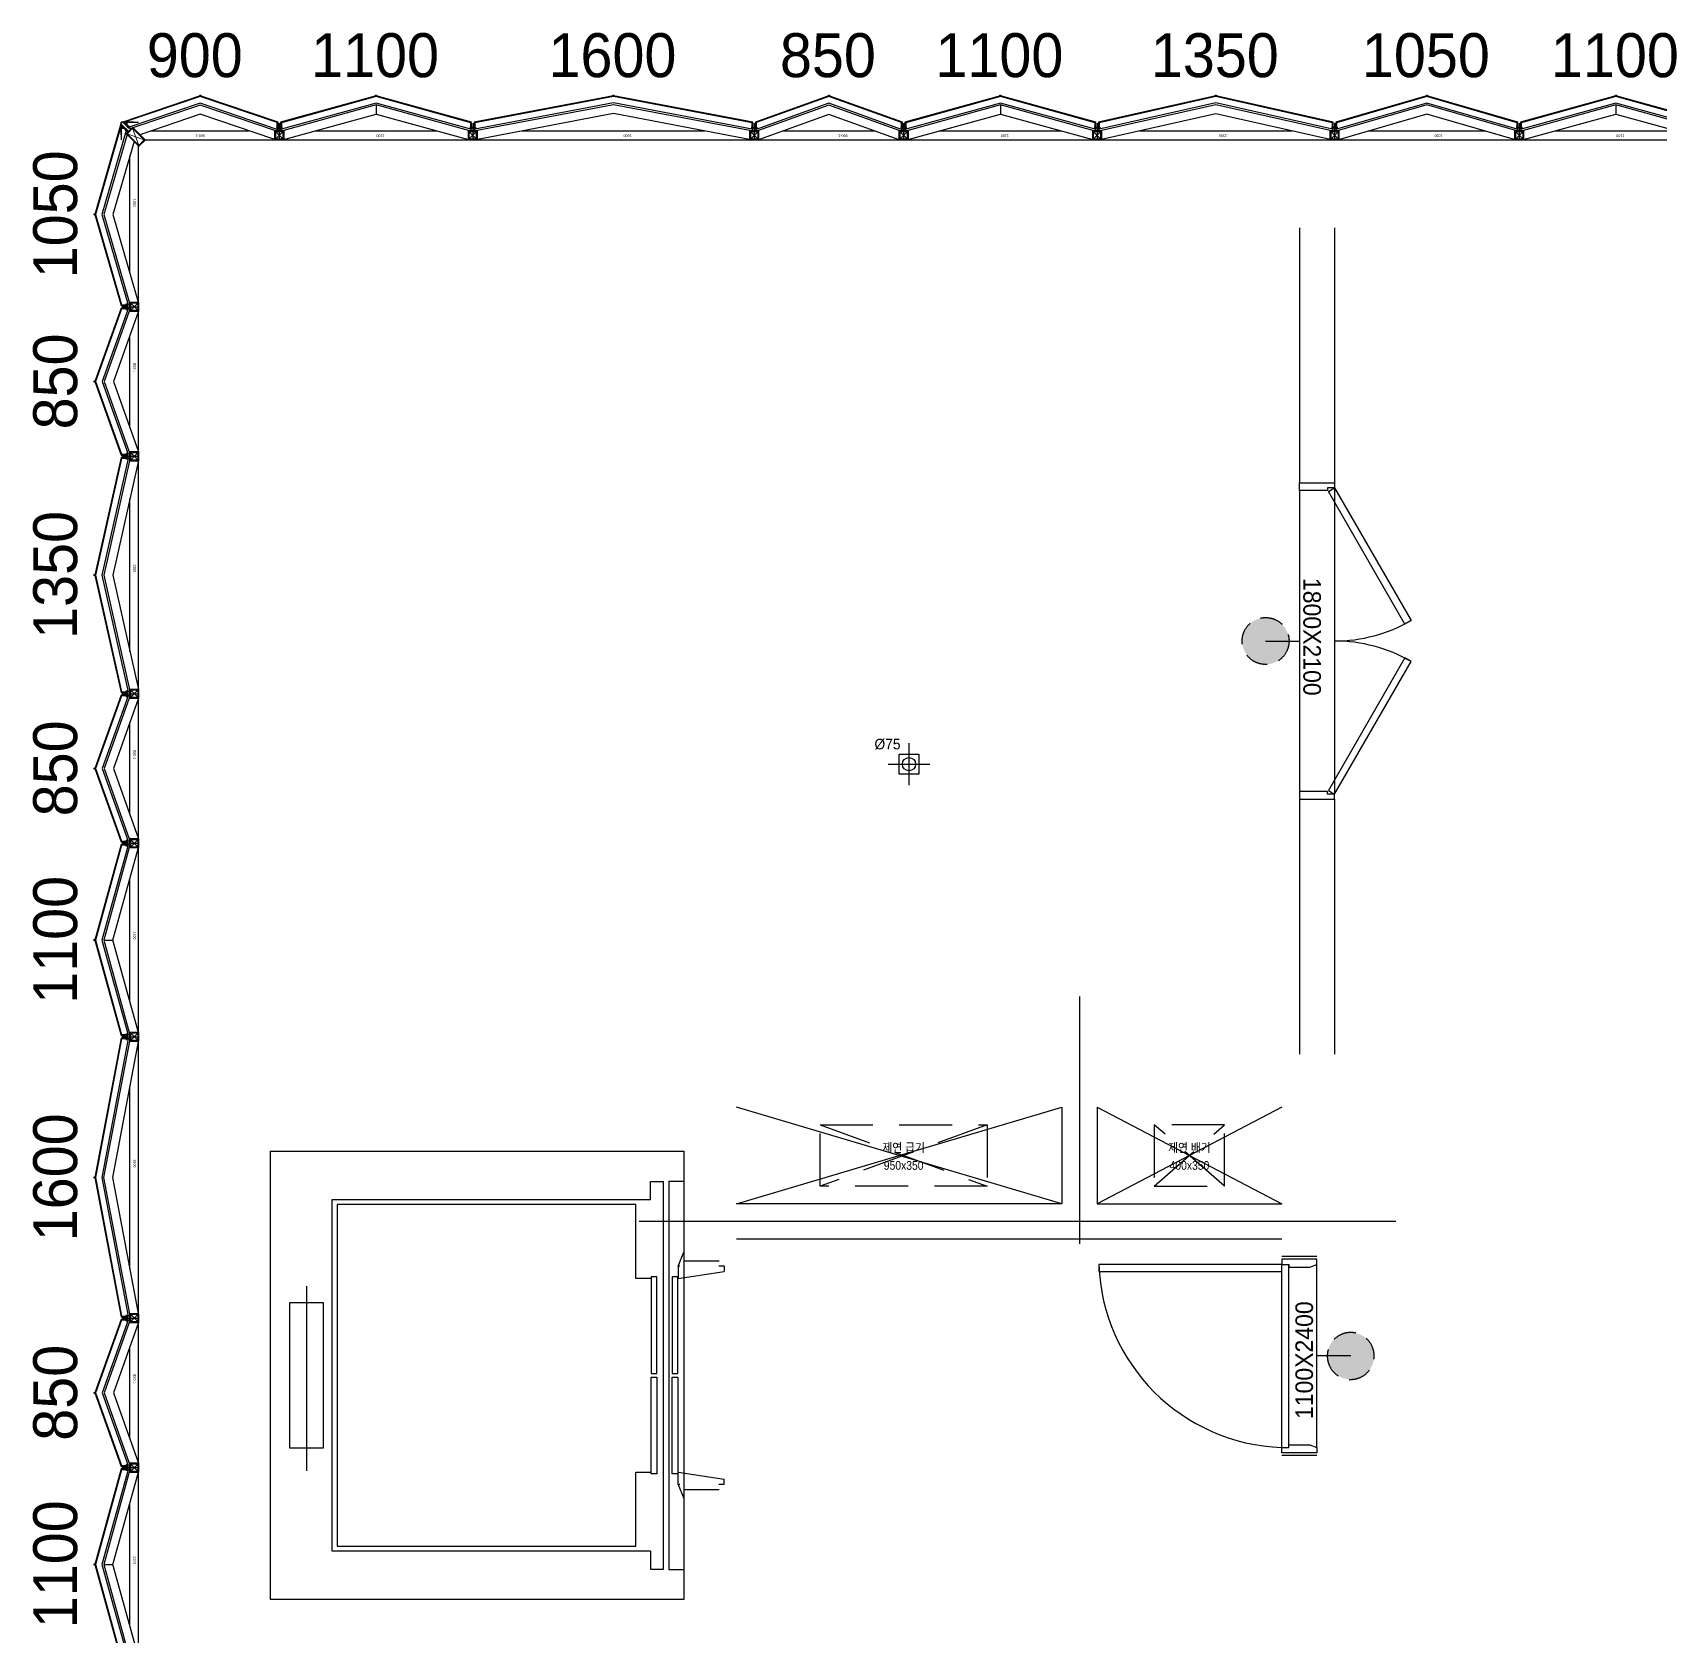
# Model space of a CAD drawing. Header units: millimetres. Extents: x -95754 to 183257, y 26770 to 150605.
# Drawn here: x 91350 to 100601, y 140701 to 149814 of the extents above; entities that cross this region are included whole.
import ezdxf
from ezdxf.enums import TextEntityAlignment as Align

# ---------------------------------------------------------------- set-up
doc = ezdxf.new("R2010")
doc.units = ezdxf.units.MM
doc.header["$LTSCALE"] = 300
for name, pattern in [('ghid', [3, 2, -1]), ('H1', [1.5, 1, -0.5]), ('HID', [2.8, 1.8, -1])]:
    doc.linetypes.add(name, pattern=pattern)
for name, color, linetype in [('6FIN', 6, 'Continuous'), ('A-CORE-ELEV', 5, 'Continuous'), ('A-DOOR', 4, 'Continuous'), ('A-DOOR-1', 1, 'Continuous'), ('A-DOOR-8', 8, 'Continuous'), ('A-ELE', 7, 'Continuous'), ('A-ETC-소방', 8, 'H1'), ('A-OPEN', 1, 'Continuous'), ('A-SYM', 7, 'Continuous'), ('A-WALL-D', 7, 'Continuous'), ('A-갑종방화문', 7, 'Continuous'), ('A-방화문표기', 6, 'ghid'), ('A-지붕바닥', 253, 'Continuous'), ('A-하지철물', 55, 'Continuous'), ('alucobond', 4, 'Continuous'), ('mold', 4, 'Continuous'), ('SHEET', 6, 'Continuous'), ('우수계획', 7, 'Continuous')]:
    doc.layers.add(name, color=color, linetype=linetype)
doc.layers.add('NOPLOT', color=191, linetype='Continuous', plot=False)
doc.layers.add('PIPE', color=3, linetype='Continuous', lineweight=5)
doc.styles.add('Gtx', font='')
doc.styles.add('X-PLAN$0$Gtx', font='')
doc.styles.get('Gtx').set_extended_font_data('Dotum')
doc.styles.get('X-PLAN$0$Gtx').set_extended_font_data('Dotum')

# ---------------------------------------------------------------- blocks, each defined once
blk = doc.blocks.new('ELEV_24')
at = {"layer": 'A-CORE-ELEV', "linetype": 'Continuous'}
for p, q in [((85, -170.5), (0, -170.5)), ((85, -2379.5), (85, -170.5)), ((190, -173), (115, -173)), ((115, -173), (115, -2377)), ((190, -275), (190, -173)), ((190, -275), (2000, -275)), ((2000, -275), (2000, -2275)), ((1972, -303), (272, -303)), ((272, -303), (272, -725)), ((1972, -2247), (1972, -303)), ((33, -655), (0, -575)), ((-229.8, -655), (-229.8, -685)), ((-229.8, -655), (-199.8, -655)), ((33, -725), (-229.8, -685)), ((23, -655), (33, -655)), ((31, -655), (33, -655)), ((33, -655), (31, -655)), ((33, -655), (33, -725)), ((272, -725), (190, -725)), ((2145.7, -1781.3), (2145.7, -731.8)), ((33, -1825), (-229.8, -1865)), ((33, -1895), (33, -1825)), ((190, -1825), (272, -1825)), ((272, -1825), (272, -2247)), ((-229.8, -1895), (-229.8, -1865)), ((-229.8, -1895), (-199.8, -1895)), ((33, -1895), (0, -1975)), ((23, -1895), (33, -1895)), ((31, -1895), (33, -1895)), ((33, -1895), (31, -1895)), ((2000, -2275), (190, -2275)), ((190, -2275), (190, -2377)), ((272, -2247), (1972, -2247)), ((85, -2379.5), (0, -2379.5)), ((190, -2377), (115, -2377))]:
    blk.add_line(p, q, dxfattribs=at)
for points in [[(66.2, -715), (66.2, -1265), (33.8, -1265), (33.8, -715)], [(186.5, -715), (186.5, -1265), (154, -1265), (154, -715)], [(2051.4, -1689.3), (2051.4, -860.7), (2240, -860.7), (2240, -1689.3)], [(66.2, -1835), (66.2, -1285), (33.8, -1285), (33.8, -1835)], [(186.5, -1835), (186.5, -1285), (154, -1285), (154, -1835)]]:
    blk.add_lwpolyline(points, close=True, dxfattribs=at)
at = {"layer": 'NOPLOT'}
for p, q in [((0, -625), (-200, -625)), ((0, -1925), (-200, -1925))]:
    blk.add_line(p, q, dxfattribs=at)
blk.add_lwpolyline([(0, 0), (2350, 0), (2350, -2550), (0, -2550)], close=True, dxfattribs=at)
blk = doc.blocks.new('FDD-2')
at = {"layer": 'A-DOOR', "linetype": 'Continuous'}
for points in [[(-870, 200), (-116.6, 635), (-96.6, 600.4), (-850, 165.4)], [(870, 200), (116.6, 635), (96.6, 600.4), (850, 165.4)], [(-900, 200), (-870, 200), (-870, 160), (-855, 160), (-855, 0), (-900, 0)], [(900, 200), (870, 200), (870, 160), (855, 160), (855, 0), (900, 0)]]:
    blk.add_lwpolyline(points, close=True, dxfattribs=at)
at = {"layer": 'A-DOOR-1', "linetype": 'Continuous'}
for centre, start, end in [((-870, 200), 0, 30), ((870, 200), 150, 180)]:
    blk.add_arc(centre, 870, start, end, dxfattribs=at)
at = {"layer": 'A-DOOR-8', "linetype": 'Continuous'}
for p, q in [((-870, 200), (870, 200)), ((-855, 0), (855, 0))]:
    blk.add_line(p, q, dxfattribs=at)
at = {"layer": 'NOPLOT', "style": 'Gtx'}
blk.add_text('1800X2100', height=100, dxfattribs=at).set_placement((-358.5, 22.4))
blk = doc.blocks.new('FSD-1')
at = {"layer": 'A-DOOR'}
for points in [[(190359.4, 600586.7), (190359.4, 600556.7), (190319.4, 600556.7), (190319.4, 600541.7), (190199.4, 600541.7), (190159.4, 600556.7), (190159.4, 600586.7)], [(190359.4, 599516.7), (191399.4, 599516.7), (191399.4, 599556.7), (190359.4, 599556.7)], [(190359.4, 599486.7), (190359.4, 599516.7), (190319.4, 599516.7), (190319.4, 599531.7), (190199.4, 599531.7), (190159.4, 599516.7), (190159.4, 599486.7)]]:
    blk.add_lwpolyline(points, close=True, dxfattribs=at)
at = {"layer": 'A-DOOR-1'}
blk.add_arc((190322.5, 599479.8), 1077.5, 1.96142, 88.03858, dxfattribs=at)
at = {"layer": 'A-DOOR-8'}
for p, q in [((190159.4, 600556.7), (190159.4, 599516.7)), ((190319.4, 600556.7), (190319.4, 599516.7)), ((190359.4, 600556.7), (190359.4, 599516.7))]:
    blk.add_line(p, q, dxfattribs=at)
at = {"layer": 'NOPLOT'}
for p, q in [((190159.4, 600601.7), (190359.4, 600601.7)), ((190159.4, 599471.7), (190359.4, 599471.7))]:
    blk.add_line(p, q, dxfattribs=at)
at = {"layer": 'NOPLOT', "style": 'Gtx'}
blk.add_text('1100X2400', height=100, rotation=270, dxfattribs=at).set_placement((190181.9, 600395.2))
blk = doc.blocks.new('EX-1100')
at = {"layer": '6FIN', "elevation": 0}
for points in [[(3.2, 204.1), (46.8, 204.1, 0.414214), (50, 207.3), (50, 250.9, 0.414214), (46.8, 254.1), (3.2, 254.1, 0.414214), (0, 250.9), (0, 207.3, 0.414214)], [(1146.8, 204.1), (1103.2, 204.1, -0.414214), (1100, 207.3), (1100, 250.9, -0.414214), (1103.2, 254.1), (1146.8, 254.1, -0.414214), (1150, 250.9), (1150, 207.3, -0.414214)]]:
    blk.add_lwpolyline(points, format="xyb", close=True, dxfattribs=at)
at = {"layer": 'A-하지철물'}
for p, q in [((1100, 254.1), (50, 254.1)), ((923.1, 204.1), (226.9, 204.1)), ((575, 55.9), (575, 107.8))]:
    blk.add_line(p, q, dxfattribs=at)
at = {"layer": 'A-하지철물', "elevation": 0}
blk.add_lwpolyline([(1100, 201.1), (1100, 253), (575, 107.8), (50, 253), (50, 201.1), (575, 55.9)], close=True, dxfattribs=at)
at = {"layer": 'A-하지철물'}
blk.add_circle((575, 4.1), 4.07, dxfattribs=at)
at = {"layer": 'alucobond', "color": 251, "linetype": 'HID', "ltscale": 10}
for p, q in [((30.2, 185.1), (41.5, 185.1)), ((31.5, 182.4), (31.5, 187.8)), ((31.5, 186.6), (39.5, 186.6)), ((32, 189.3), (32.5, 189.3)), ((32.5, 180.9), (32.5, 189.3)), ((38, 182.7), (38, 187.4)), ((39.5, 182.7), (39.5, 187.4)), ((1119.8, 185.1), (1108.5, 185.1)), ((1110.5, 182.7), (1110.5, 187.4)), ((1118.5, 186.6), (1110.5, 186.6)), ((1112, 182.7), (1112, 187.4)), ((1117.5, 180.9), (1117.5, 189.3)), ((1118, 189.3), (1117.5, 189.3)), ((1118.5, 182.4), (1118.5, 187.8)), ((31.5, 183.6), (39.5, 183.6)), ((32, 180.9), (32.5, 180.9)), ((1118.5, 183.6), (1110.5, 183.6)), ((1118, 180.9), (1117.5, 180.9))]:
    blk.add_line(p, q, dxfattribs=at)
at = {"layer": 'alucobond'}
for p, q in [((32.5, 195.1), (36.5, 195.1)), ((1117.5, 195.1), (1113.5, 195.1))]:
    blk.add_line(p, q, dxfattribs=at)
at = {"layer": 'alucobond', "color": 251, "linetype": 'HID', "ltscale": 10, "elevation": 0}
for points in [[(32, 189.3), (31.5, 187.8)], [(36.5, 194.5), (575, 45.6), (1113.5, 194.5)], [(1118, 189.3), (1118.5, 187.8)], [(32, 180.9), (31.5, 182.4)], [(1118, 180.9), (1118.5, 182.4)]]:
    blk.add_lwpolyline(points, dxfattribs=at)
at = {"layer": 'alucobond', "elevation": 0}
for points in [[(32.5, 195.1), (32.5, 154.1), (575, 4.1), (1117.5, 154.1), (1117.5, 195.1)], [(36.5, 195.1), (36.5, 157.1), (575, 8.2), (1113.5, 157.1), (1113.5, 195.1)], [(1113.5, 195.1), (1113.5, 157.2)]]:
    blk.add_lwpolyline(points, dxfattribs=at)
at = {"layer": 'alucobond', "color": 251, "linetype": 'HID', "ltscale": 10, "elevation": 0}
for points in [[(39.5, 186.6, -0.666667), (39.5, 183.6, -1.5)], [(1110.5, 186.6, 0.666667), (1110.5, 183.6, 1.5)]]:
    blk.add_lwpolyline(points, format="xyb", dxfattribs=at)
at = {"layer": 'alucobond', "color": 251, "linetype": 'HID', "ltscale": 10}
for centre, start, end in [((38.7, 187.4), 0, 180), ((1111.3, 187.4), 0, 180), ((38.7, 182.7), 180, 0), ((1111.3, 182.7), 180, 0)]:
    blk.add_arc(centre, 0.75, start, end, dxfattribs=at)
at = {"layer": 'mold', "color": 4, "elevation": 0}
for points in [[(25, 204.1), (25, 202.6)], [(1125, 204.1), (1125, 202.6)]]:
    blk.add_lwpolyline(points, dxfattribs=at)
at = {"layer": 'NOPLOT'}
for p, q in [((3.2, 254.1), (0, 254.1)), ((0, 254.1), (0, 250.9)), ((0, 207.3), (0, 204.1)), ((3.2, 204.1), (0, 204.1)), ((25, 160), (25, 254.1)), ((46.8, 254.1), (50, 254.1)), ((46.8, 204.1), (50, 204.1)), ((50, 254.1), (50, 250.9)), ((50, 207.3), (50, 204.1)), ((1103.2, 254.1), (1100, 254.1)), ((1100, 254.1), (1100, 250.9)), ((1100, 207.3), (1100, 204.1)), ((1103.2, 204.1), (1100, 204.1)), ((1125, 160), (1125, 254.1)), ((1146.8, 254.1), (1150, 254.1)), ((1146.8, 204.1), (1150, 204.1)), ((1150, 254.1), (1150, 250.9)), ((1150, 207.3), (1150, 204.1))]:
    blk.add_line(p, q, dxfattribs=at)
at = {"layer": 'SHEET', "color": 8}
for p, q in [((46.8, 250.9), (3.2, 207.3)), ((3.2, 250.9), (46.8, 207.3)), ((1103.2, 250.9), (1146.8, 207.3)), ((1146.8, 250.9), (1103.2, 207.3))]:
    blk.add_line(p, q, dxfattribs=at)
at = {"layer": 'SHEET', "color": 8, "elevation": 0}
for points in [[(3.2, 207.3), (46.8, 207.3), (46.8, 250.9), (3.2, 250.9)], [(1146.8, 207.3), (1103.2, 207.3), (1103.2, 250.9), (1146.8, 250.9)]]:
    blk.add_lwpolyline(points, close=True, dxfattribs=at)
at = {"layer": 'NOPLOT', "linetype": 'HID', "style": 'Gtx'}
blk.add_text('1100', height=15, dxfattribs=at).set_placement((526.9, 224))
blk = doc.blocks.new('EX-1600')
at = {"layer": '6FIN', "elevation": 0}
for points in [[(3.2, 204.1), (46.8, 204.1, 0.414214), (50, 207.3), (50, 250.9, 0.414214), (46.8, 254.1), (3.2, 254.1, 0.414214), (0, 250.9), (0, 207.3, 0.414214)], [(1646.8, 204.1), (1603.2, 204.1, -0.414214), (1600, 207.3), (1600, 250.9, -0.414214), (1603.2, 254.1), (1646.8, 254.1, -0.414214), (1650, 250.9), (1650, 207.3, -0.414214)]]:
    blk.add_lwpolyline(points, format="xyb", close=True, dxfattribs=at)
at = {"layer": 'A-하지철물'}
for p, q in [((1600, 254.1), (50, 254.1)), ((1344, 204.1), (306, 204.1))]:
    blk.add_line(p, q, dxfattribs=at)
at = {"layer": 'A-하지철물', "elevation": 0}
for points in [[(41.9, 254.1), (825, 105.8), (1608.1, 254.1)], [(50, 204.1), (50, 201.6), (825, 55), (1600, 201.6), (1600, 204.1)]]:
    blk.add_lwpolyline(points, dxfattribs=at)
at = {"layer": 'A-하지철물'}
blk.add_circle((825, 4.1), 4.07, dxfattribs=at)
at = {"layer": 'alucobond', "color": 251, "linetype": 'HID', "ltscale": 10}
for p, q in [((30.2, 185.1), (41.5, 185.1)), ((31.5, 182.4), (31.5, 187.8)), ((31.5, 186.6), (39.5, 186.6)), ((32, 189.3), (32.5, 189.3)), ((32.5, 180.9), (32.5, 189.3)), ((38, 182.7), (38, 187.4)), ((39.5, 182.7), (39.5, 187.4)), ((1619.8, 185.1), (1608.5, 185.1)), ((1610.5, 182.7), (1610.5, 187.4)), ((1618.5, 186.6), (1610.5, 186.6)), ((1612, 182.7), (1612, 187.4)), ((1617.5, 180.9), (1617.5, 189.3)), ((1618, 189.3), (1617.5, 189.3)), ((1618.5, 182.4), (1618.5, 187.8)), ((31.5, 183.6), (39.5, 183.6)), ((32, 180.9), (32.5, 180.9)), ((1618.5, 183.6), (1610.5, 183.6)), ((1618, 180.9), (1617.5, 180.9))]:
    blk.add_line(p, q, dxfattribs=at)
at = {"layer": 'alucobond'}
for p, q in [((32.5, 195.1), (36.5, 195.1)), ((1617.5, 195.1), (1613.5, 195.1))]:
    blk.add_line(p, q, dxfattribs=at)
at = {"layer": 'alucobond', "color": 251, "linetype": 'HID', "ltscale": 10}
for points in [[(32, 189.3), (31.5, 187.8)], [(32, 180.9), (31.5, 182.4)]]:
    blk.add_lwpolyline(points, dxfattribs=at)
at = {"layer": 'alucobond', "elevation": 0}
for points in [[(32.5, 195.1), (32.5, 154.1), (825, 4.1), (1617.5, 154.1), (1617.5, 195.1)], [(36.5, 195.1), (36.5, 157.4), (825, 8.1), (1613.5, 157.4), (1613.5, 195.1)]]:
    blk.add_lwpolyline(points, dxfattribs=at)
at = {"layer": 'alucobond', "color": 251, "linetype": 'HID', "ltscale": 10, "elevation": 0}
for points in [[(36.5, 194), (825, 44.8), (1613.5, 194)], [(1618, 189.3), (1618.5, 187.8)], [(1618, 180.9), (1618.5, 182.4)]]:
    blk.add_lwpolyline(points, dxfattribs=at)
at = {"layer": 'alucobond', "color": 251, "linetype": 'HID', "ltscale": 10}
blk.add_lwpolyline([(39.5, 186.6, -0.666667), (39.5, 183.6, -1.5)], format="xyb", dxfattribs=at)
at = {"layer": 'alucobond', "color": 251, "linetype": 'HID', "ltscale": 10, "elevation": 0}
blk.add_lwpolyline([(1610.5, 186.6, 0.666667), (1610.5, 183.6, 1.5)], format="xyb", dxfattribs=at)
at = {"layer": 'alucobond', "color": 251, "linetype": 'HID', "ltscale": 10}
for centre, start, end in [((38.7, 187.4), 0, 180), ((1611.3, 187.4), 0, 180), ((38.7, 182.7), 180, 0), ((1611.3, 182.7), 180, 0)]:
    blk.add_arc(centre, 0.75, start, end, dxfattribs=at)
at = {"layer": 'mold', "color": 4}
blk.add_lwpolyline([(25, 204.1), (25, 202.6)], dxfattribs=at)
at = {"layer": 'mold', "color": 4, "elevation": 0}
blk.add_lwpolyline([(1625, 204.1), (1625, 202.6)], dxfattribs=at)
at = {"layer": 'NOPLOT'}
for p, q in [((3.2, 254.1), (0, 254.1)), ((0, 254.1), (0, 250.9)), ((0, 207.3), (0, 204.1)), ((3.2, 204.1), (0, 204.1)), ((25, 160), (25, 254.1)), ((46.8, 254.1), (50, 254.1)), ((46.8, 204.1), (50, 204.1)), ((50, 254.1), (50, 250.9)), ((50, 207.3), (50, 204.1)), ((1603.2, 254.1), (1600, 254.1)), ((1600, 254.1), (1600, 250.9)), ((1600, 207.3), (1600, 204.1)), ((1603.2, 204.1), (1600, 204.1)), ((1625, 160), (1625, 254.1)), ((1646.8, 254.1), (1650, 254.1)), ((1646.8, 204.1), (1650, 204.1)), ((1650, 254.1), (1650, 250.9)), ((1650, 207.3), (1650, 204.1))]:
    blk.add_line(p, q, dxfattribs=at)
at = {"layer": 'SHEET', "color": 8}
for p, q in [((46.8, 250.9), (3.2, 207.3)), ((3.2, 250.9), (46.8, 207.3)), ((1603.2, 250.9), (1646.8, 207.3)), ((1646.8, 250.9), (1603.2, 207.3))]:
    blk.add_line(p, q, dxfattribs=at)
at = {"layer": 'SHEET', "color": 8, "elevation": 0}
for points in [[(3.2, 207.3), (46.8, 207.3), (46.8, 250.9), (3.2, 250.9)], [(1646.8, 207.3), (1603.2, 207.3), (1603.2, 250.9), (1646.8, 250.9)]]:
    blk.add_lwpolyline(points, close=True, dxfattribs=at)
at = {"layer": 'NOPLOT', "linetype": 'HID', "style": 'Gtx'}
blk.add_text('1600', height=15, dxfattribs=at).set_placement((721.7, 224))
blk = doc.blocks.new('EX-850-1')
at = {"layer": '6FIN', "elevation": 0}
for points in [[(3.2, 204.1), (46.8, 204.1, 0.414214), (50, 207.3), (50, 250.9, 0.414214), (46.8, 254.1), (3.2, 254.1, 0.414214), (0, 250.9), (0, 207.3, 0.414214)], [(896.8, 204.1), (853.2, 204.1, -0.414214), (850, 207.3), (850, 250.9, -0.414214), (853.2, 254.1), (896.8, 254.1, -0.414214), (900, 250.9), (900, 207.3, -0.414214)]]:
    blk.add_lwpolyline(points, format="xyb", close=True, dxfattribs=at)
at = {"layer": 'A-하지철물'}
for p, q in [((850, 254.1), (50, 254.1)), ((710.9, 204.1), (189.1, 204.1))]:
    blk.add_line(p, q, dxfattribs=at)
at = {"layer": 'A-하지철물', "elevation": 0}
for points in [[(49.9, 254.1), (450, 110.3), (850.1, 254.1)], [(50, 204.1), (50, 200.9), (450, 57.2), (850, 200.9), (850, 204.1)]]:
    blk.add_lwpolyline(points, dxfattribs=at)
at = {"layer": 'A-하지철물'}
blk.add_circle((450, 4.1), 4.07, dxfattribs=at)
at = {"layer": 'alucobond', "color": 251, "linetype": 'HID', "ltscale": 10}
for p, q in [((30.2, 185.1), (41.5, 185.1)), ((31.5, 182.4), (31.5, 187.8)), ((31.5, 186.6), (39.5, 186.6)), ((32, 189.3), (32.5, 189.3)), ((32.5, 180.9), (32.5, 189.3)), ((38, 182.7), (38, 187.4)), ((39.5, 182.7), (39.5, 187.4)), ((869.8, 185.1), (858.5, 185.1)), ((860.5, 182.7), (860.5, 187.4)), ((868.5, 186.6), (860.5, 186.6)), ((862, 182.7), (862, 187.4)), ((867.5, 180.9), (867.5, 189.3)), ((868, 189.3), (867.5, 189.3)), ((868.5, 182.4), (868.5, 187.8)), ((31.5, 183.6), (39.5, 183.6)), ((32, 180.9), (32.5, 180.9)), ((868.5, 183.6), (860.5, 183.6)), ((868, 180.9), (867.5, 180.9))]:
    blk.add_line(p, q, dxfattribs=at)
at = {"layer": 'alucobond'}
for p, q in [((32.5, 195.1), (36.5, 195.1)), ((867.5, 195.1), (863.5, 195.1))]:
    blk.add_line(p, q, dxfattribs=at)
at = {"layer": 'alucobond', "color": 251, "linetype": 'HID', "ltscale": 10}
for points in [[(32, 189.3), (31.5, 187.8)], [(868, 189.3), (868.5, 187.8)], [(32, 180.9), (31.5, 182.4)], [(868, 180.9), (868.5, 182.4)]]:
    blk.add_lwpolyline(points, dxfattribs=at)
at = {"layer": 'alucobond', "elevation": 0}
for points in [[(32.5, 195.1), (32.5, 154.1), (450, 4.1), (867.5, 154.1), (867.5, 195.1)], [(36.5, 195.1), (36.5, 156.9), (450, 8.3), (863.5, 156.9), (863.5, 195.1)]]:
    blk.add_lwpolyline(points, dxfattribs=at)
at = {"layer": 'alucobond', "color": 251, "linetype": 'HID', "ltscale": 10, "elevation": 0}
blk.add_lwpolyline([(36.5, 195.1), (450, 46.6), (863.5, 195.1)], dxfattribs=at)
at = {"layer": 'alucobond', "color": 251, "linetype": 'HID', "ltscale": 10}
for points in [[(39.5, 186.6, -0.666667), (39.5, 183.6, -1.5)], [(860.5, 186.6, 0.666667), (860.5, 183.6, 1.5)]]:
    blk.add_lwpolyline(points, format="xyb", dxfattribs=at)
for centre, start, end in [((38.7, 187.4), 0, 180), ((861.3, 187.4), 0, 180), ((38.7, 182.7), 180, 0), ((861.3, 182.7), 180, 0)]:
    blk.add_arc(centre, 0.75, start, end, dxfattribs=at)
at = {"layer": 'mold', "color": 4}
for points in [[(25, 204.1), (25, 202.6)], [(875, 204.1), (875, 202.6)]]:
    blk.add_lwpolyline(points, dxfattribs=at)
at = {"layer": 'NOPLOT'}
for p, q in [((3.2, 254.1), (0, 254.1)), ((0, 254.1), (0, 250.9)), ((0, 207.3), (0, 204.1)), ((3.2, 204.1), (0, 204.1)), ((25, 160), (25, 254.1)), ((46.8, 254.1), (50, 254.1)), ((46.8, 204.1), (50, 204.1)), ((50, 254.1), (50, 250.9)), ((50, 207.3), (50, 204.1)), ((853.2, 254.1), (850, 254.1)), ((850, 254.1), (850, 250.9)), ((850, 207.3), (850, 204.1)), ((853.2, 204.1), (850, 204.1)), ((875, 160), (875, 254.1)), ((896.8, 254.1), (900, 254.1)), ((896.8, 204.1), (900, 204.1)), ((900, 254.1), (900, 250.9)), ((900, 207.3), (900, 204.1))]:
    blk.add_line(p, q, dxfattribs=at)
at = {"layer": 'SHEET', "color": 8}
for p, q in [((46.8, 250.9), (3.2, 207.3)), ((3.2, 250.9), (46.8, 207.3)), ((853.2, 250.9), (896.8, 207.3)), ((896.8, 250.9), (853.2, 207.3))]:
    blk.add_line(p, q, dxfattribs=at)
at = {"layer": 'SHEET', "color": 8, "elevation": 0}
for points in [[(3.2, 207.3), (46.8, 207.3), (46.8, 250.9), (3.2, 250.9)], [(896.8, 207.3), (853.2, 207.3), (853.2, 250.9), (896.8, 250.9)]]:
    blk.add_lwpolyline(points, close=True, dxfattribs=at)
at = {"layer": 'NOPLOT', "linetype": 'HID', "style": 'Gtx'}
blk.add_text('850-1', height=15, dxfattribs=at).set_placement((344.2, 224))
blk = doc.blocks.new('EX-1350')
at = {"layer": '6FIN', "elevation": 0}
for points in [[(3.2, 204.1), (46.8, 204.1, 0.414214), (50, 207.3), (50, 250.9, 0.414214), (46.8, 254.1), (3.2, 254.1, 0.414214), (0, 250.9), (0, 207.3, 0.414214)], [(1396.8, 204.1), (1353.2, 204.1, -0.414214), (1350, 207.3), (1350, 250.9, -0.414214), (1353.2, 254.1), (1396.8, 254.1, -0.414214), (1400, 250.9), (1400, 207.3, -0.414214)]]:
    blk.add_lwpolyline(points, format="xyb", close=True, dxfattribs=at)
at = {"layer": 'A-하지철물'}
for p, q in [((1350, 254.1), (50, 254.1)), ((1133.9, 204.1), (266.1, 204.1))]:
    blk.add_line(p, q, dxfattribs=at)
at = {"layer": 'A-하지철물', "elevation": 0}
for points in [[(49.7, 252.7), (700, 106.6), (1350.3, 252.7)], [(50, 254.1), (50, 201.4), (700, 55.3), (1350, 201.4), (1350, 254.1)]]:
    blk.add_lwpolyline(points, dxfattribs=at)
at = {"layer": 'A-하지철물'}
blk.add_circle((700, 4.1), 4.07, dxfattribs=at)
at = {"layer": 'alucobond', "color": 251, "linetype": 'HID', "ltscale": 10}
for p, q in [((30.2, 185.1), (41.5, 185.1)), ((31.5, 182.4), (31.5, 187.8)), ((31.5, 186.6), (39.5, 186.6)), ((32, 189.3), (32.5, 189.3)), ((32.5, 180.9), (32.5, 189.3)), ((38, 182.7), (38, 187.4)), ((39.5, 182.7), (39.5, 187.4)), ((1369.8, 185.1), (1358.5, 185.1)), ((1360.5, 182.7), (1360.5, 187.4)), ((1368.5, 186.6), (1360.5, 186.6)), ((1362, 182.7), (1362, 187.4)), ((1367.5, 180.9), (1367.5, 189.3)), ((1368, 189.3), (1367.5, 189.3)), ((1368.5, 182.4), (1368.5, 187.8)), ((31.5, 183.6), (39.5, 183.6)), ((32, 180.9), (32.5, 180.9)), ((1368.5, 183.6), (1360.5, 183.6)), ((1368, 180.9), (1367.5, 180.9))]:
    blk.add_line(p, q, dxfattribs=at)
at = {"layer": 'alucobond'}
for p, q in [((32.5, 195.1), (36.5, 195.1)), ((1367.5, 195.1), (1363.5, 195.1))]:
    blk.add_line(p, q, dxfattribs=at)
at = {"layer": 'alucobond', "color": 251, "linetype": 'HID', "ltscale": 10, "elevation": 0}
for points in [[(32, 189.3), (31.5, 187.8)], [(36.5, 194.2), (700, 45.1), (1363.5, 194.2)], [(1368, 189.3), (1368.5, 187.8)], [(32, 180.9), (31.5, 182.4)], [(1368, 180.9), (1368.5, 182.4)]]:
    blk.add_lwpolyline(points, dxfattribs=at)
at = {"layer": 'alucobond', "elevation": 0}
for points in [[(32.5, 195.1), (32.5, 154.1), (700, 4.1), (1367.5, 154.1), (1367.5, 195.1)], [(36.5, 195.1), (36.5, 157.3), (700, 8.2), (1363.5, 157.3), (1363.5, 195.1)]]:
    blk.add_lwpolyline(points, dxfattribs=at)
at = {"layer": 'alucobond', "color": 251, "linetype": 'HID', "ltscale": 10, "elevation": 0}
for points in [[(39.5, 186.6, -0.666667), (39.5, 183.6, -1.5)], [(1360.5, 186.6, 0.666667), (1360.5, 183.6, 1.5)]]:
    blk.add_lwpolyline(points, format="xyb", dxfattribs=at)
at = {"layer": 'alucobond', "color": 251, "linetype": 'HID', "ltscale": 10}
for centre, start, end in [((38.7, 187.4), 0, 180), ((1361.3, 187.4), 0, 180), ((38.7, 182.7), 180, 0), ((1361.3, 182.7), 180, 0)]:
    blk.add_arc(centre, 0.75, start, end, dxfattribs=at)
at = {"layer": 'mold', "color": 4, "elevation": 0}
for points in [[(25, 204.1), (25, 202.6)], [(1375, 204.1), (1375, 202.6)]]:
    blk.add_lwpolyline(points, dxfattribs=at)
at = {"layer": 'NOPLOT'}
for p, q in [((3.2, 254.1), (0, 254.1)), ((0, 254.1), (0, 250.9)), ((0, 207.3), (0, 204.1)), ((3.2, 204.1), (0, 204.1)), ((25, 160), (25, 254.1)), ((46.8, 254.1), (50, 254.1)), ((46.8, 204.1), (50, 204.1)), ((50, 254.1), (50, 250.9)), ((50, 207.3), (50, 204.1)), ((1353.2, 254.1), (1350, 254.1)), ((1350, 254.1), (1350, 250.9)), ((1350, 207.3), (1350, 204.1)), ((1353.2, 204.1), (1350, 204.1)), ((1375, 160), (1375, 254.1)), ((1396.8, 254.1), (1400, 254.1)), ((1396.8, 204.1), (1400, 204.1)), ((1400, 254.1), (1400, 250.9)), ((1400, 207.3), (1400, 204.1))]:
    blk.add_line(p, q, dxfattribs=at)
at = {"layer": 'SHEET', "color": 8}
for p, q in [((46.8, 250.9), (3.2, 207.3)), ((3.2, 250.9), (46.8, 207.3)), ((1353.2, 250.9), (1396.8, 207.3)), ((1396.8, 250.9), (1353.2, 207.3))]:
    blk.add_line(p, q, dxfattribs=at)
at = {"layer": 'SHEET', "color": 8, "elevation": 0}
for points in [[(3.2, 207.3), (46.8, 207.3), (46.8, 250.9), (3.2, 250.9)], [(1396.8, 207.3), (1353.2, 207.3), (1353.2, 250.9), (1396.8, 250.9)]]:
    blk.add_lwpolyline(points, close=True, dxfattribs=at)
at = {"layer": 'NOPLOT', "linetype": 'HID', "style": 'Gtx'}
blk.add_text('1350', height=15, dxfattribs=at).set_placement((637.1, 224))
blk = doc.blocks.new('EX-1050')
at = {"layer": '6FIN', "elevation": 0}
for points in [[(3.2, 204.1), (46.8, 204.1, 0.414214), (50, 207.3), (50, 250.9, 0.414214), (46.8, 254.1), (3.2, 254.1, 0.414214), (0, 250.9), (0, 207.3, 0.414214)], [(1096.8, 204.1), (1053.2, 204.1, -0.414214), (1050, 207.3), (1050, 250.9, -0.414214), (1053.2, 254.1), (1096.8, 254.1, -0.414214), (1100, 250.9), (1100, 207.3, -0.414214)]]:
    blk.add_lwpolyline(points, format="xyb", close=True, dxfattribs=at)
at = {"layer": 'A-하지철물'}
for p, q in [((1050, 254.1), (50, 254.1)), ((880.8, 204.1), (219.2, 204.1))]:
    blk.add_line(p, q, dxfattribs=at)
at = {"layer": 'A-하지철물', "elevation": 0}
for points in [[(39.3, 204.2), (550, 56.1), (1060.7, 204.2)], [(46.7, 254.1), (550, 108.2), (1053.3, 254.1)]]:
    blk.add_lwpolyline(points, dxfattribs=at)
at = {"layer": 'A-하지철물'}
blk.add_circle((550, 4.1), 4.07, dxfattribs=at)
at = {"layer": 'alucobond', "color": 251, "linetype": 'HID', "ltscale": 10}
for p, q in [((30.2, 185.1), (41.5, 185.1)), ((31.5, 182.4), (31.5, 187.8)), ((31.5, 186.6), (39.5, 186.6)), ((32, 189.3), (32.5, 189.3)), ((32.5, 180.9), (32.5, 189.3)), ((38, 182.7), (38, 187.4)), ((39.5, 182.7), (39.5, 187.4)), ((1069.8, 185.1), (1058.5, 185.1)), ((1060.5, 182.7), (1060.5, 187.4)), ((1068.5, 186.6), (1060.5, 186.6)), ((1062, 182.7), (1062, 187.4)), ((1067.5, 180.9), (1067.5, 189.3)), ((1068, 189.3), (1067.5, 189.3)), ((1068.5, 182.4), (1068.5, 187.8)), ((31.5, 183.6), (39.5, 183.6)), ((32, 180.9), (32.5, 180.9)), ((1068.5, 183.6), (1060.5, 183.6)), ((1068, 180.9), (1067.5, 180.9))]:
    blk.add_line(p, q, dxfattribs=at)
at = {"layer": 'alucobond'}
for p, q in [((32.5, 195.1), (36.5, 195.1)), ((1067.5, 195.1), (1063.5, 195.1))]:
    blk.add_line(p, q, dxfattribs=at)
at = {"layer": 'alucobond', "color": 251, "linetype": 'HID', "ltscale": 10, "elevation": 0}
for points in [[(32, 189.3), (31.5, 187.8)], [(36.5, 194.6), (550, 45.7), (1063.5, 194.6)], [(1068, 189.3), (1068.5, 187.8)], [(32, 180.9), (31.5, 182.4)], [(1068, 180.9), (1068.5, 182.4)]]:
    blk.add_lwpolyline(points, dxfattribs=at)
at = {"layer": 'alucobond', "elevation": 0}
for points in [[(32.5, 195.1), (32.5, 154.1), (550, 4.1), (1067.5, 154.1), (1067.5, 195.1)], [(36.5, 195.1), (36.5, 157.1), (550, 8.2), (1063.5, 157.1), (1063.5, 195.1)]]:
    blk.add_lwpolyline(points, dxfattribs=at)
at = {"layer": 'alucobond', "color": 251, "linetype": 'HID', "ltscale": 10, "elevation": 0}
for points in [[(39.5, 186.6, -0.666667), (39.5, 183.6, -1.5)], [(1060.5, 186.6, 0.666667), (1060.5, 183.6, 1.5)]]:
    blk.add_lwpolyline(points, format="xyb", dxfattribs=at)
at = {"layer": 'alucobond', "color": 251, "linetype": 'HID', "ltscale": 10}
for centre, start, end in [((38.7, 187.4), 0, 180), ((1061.3, 187.4), 0, 180), ((38.7, 182.7), 180, 0), ((1061.3, 182.7), 180, 0)]:
    blk.add_arc(centre, 0.75, start, end, dxfattribs=at)
at = {"layer": 'mold', "color": 4, "elevation": 0}
for points in [[(25, 204.1), (25, 202.6)], [(1075, 204.1), (1075, 202.6)]]:
    blk.add_lwpolyline(points, dxfattribs=at)
at = {"layer": 'NOPLOT'}
for p, q in [((3.2, 254.1), (0, 254.1)), ((0, 254.1), (0, 250.9)), ((0, 207.3), (0, 204.1)), ((3.2, 204.1), (0, 204.1)), ((25, 160), (25, 254.1)), ((46.8, 254.1), (50, 254.1)), ((46.8, 204.1), (50, 204.1)), ((50, 254.1), (50, 250.9)), ((50, 207.3), (50, 204.1)), ((1053.2, 254.1), (1050, 254.1)), ((1050, 254.1), (1050, 250.9)), ((1050, 207.3), (1050, 204.1)), ((1053.2, 204.1), (1050, 204.1)), ((1075, 160), (1075, 254.1)), ((1096.8, 254.1), (1100, 254.1)), ((1096.8, 204.1), (1100, 204.1)), ((1100, 254.1), (1100, 250.9)), ((1100, 207.3), (1100, 204.1))]:
    blk.add_line(p, q, dxfattribs=at)
at = {"layer": 'SHEET', "color": 8}
for p, q in [((46.8, 250.9), (3.2, 207.3)), ((3.2, 250.9), (46.8, 207.3)), ((1053.2, 250.9), (1096.8, 207.3)), ((1096.8, 250.9), (1053.2, 207.3))]:
    blk.add_line(p, q, dxfattribs=at)
at = {"layer": 'SHEET', "color": 8, "elevation": 0}
for points in [[(3.2, 207.3), (46.8, 207.3), (46.8, 250.9), (3.2, 250.9)], [(1096.8, 207.3), (1053.2, 207.3), (1053.2, 250.9), (1096.8, 250.9)]]:
    blk.add_lwpolyline(points, close=True, dxfattribs=at)
at = {"layer": 'NOPLOT', "linetype": 'HID', "style": 'Gtx'}
blk.add_text('1050', height=15, dxfattribs=at).set_placement((461.5, 224))
blk = doc.blocks.new('A$C604a228c')
at = {"layer": '6FIN', "elevation": 0}
for points in [[(186.8, 1011.4), (217.6, 1042.3, -0.414214), (222.2, 1042.3), (288.4, 976.1, -0.414214), (288.4, 971.5), (257.5, 940.7, -0.414214), (253, 940.7), (186.8, 1006.9, -0.414214)], [(1075.9, 1025), (1032.3, 1025, 0.414214), (1029.1, 1021.8), (1029.1, 978.2, 0.414214), (1032.3, 975), (1075.9, 975, 0.414214), (1079.1, 978.2), (1079.1, 1021.8, 0.414214)], [(204.1, 3.2), (204.1, 46.8, -0.414214), (207.3, 50), (250.9, 50, -0.414214), (254.1, 46.8), (254.1, 3.2, -0.414214), (250.9, 0), (207.3, 0, -0.414214)]]:
    blk.add_lwpolyline(points, format="xyb", close=True, dxfattribs=at)
at = {"layer": 'A-하지철물'}
for p, q in [((325.6, 1025), (882.6, 1025)), ((254.1, 50), (254.1, 940)), ((289.1, 975), (1029.1, 975)), ((204.1, 219.2), (204.1, 880.8))]:
    blk.add_line(p, q, dxfattribs=at)
at = {"layer": 'A-하지철물', "elevation": 0}
for points in [[(1029.1, 1025), (1029.1, 1028.1), (604.1, 1172.2), (221.8, 1042.6)], [(1022.3, 977.6), (604.1, 1119.4), (261.2, 1003.2)], [(188.2, 1005.5), (56.1, 550), (204.2, 39.3)], [(228.5, 965.2), (108.2, 550), (254.1, 46.7)]]:
    blk.add_lwpolyline(points, dxfattribs=at)
at = {"layer": 'A-하지철물'}
for centre in [(604.1, 1225), (4.1, 550)]:
    blk.add_circle(centre, 4.07, dxfattribs=at)
at = {"layer": 'alucobond', "color": 251, "linetype": 'HID', "ltscale": 10}
for p, q in [((159.3, 1044), (170.6, 1044)), ((160.6, 1046.7), (160.6, 1041.3)), ((160.6, 1045.5), (168.6, 1045.5)), ((160.6, 1042.5), (168.6, 1042.5)), ((161.1, 1048.2), (161.6, 1048.2)), ((161.1, 1039.8), (161.6, 1039.8)), ((161.6, 1048.2), (161.6, 1039.8)), ((167.1, 1046.4), (167.1, 1041.6)), ((168.6, 1046.4), (168.6, 1041.6)), ((176.9, 1031.7), (180.2, 1028.4)), ((185.1, 1036.6), (177.1, 1028.6)), ((183.1, 1036.7), (177.5, 1031.1)), ((177.9, 1032.8), (181.3, 1029.4)), ((185.3, 1034.6), (179.6, 1029)), ((180.9, 1038.3), (180.5, 1037.9)), ((180.5, 1037.9), (186.5, 1032)), ((180.9, 1068), (180.9, 1067.5)), ((180.9, 1067.5), (189.3, 1067.5)), ((182.3, 1037.6), (186.1, 1033.8)), ((182.4, 1068.5), (187.8, 1068.5)), ((182.7, 1062), (187.4, 1062)), ((182.7, 1060.5), (187.4, 1060.5)), ((183.6, 1068.5), (183.6, 1060.5)), ((185.1, 1069.8), (185.1, 1058.5)), ((186.8, 1032.4), (186.5, 1032)), ((186.6, 1068.5), (186.6, 1060.5)), ((189.3, 1068), (189.3, 1067.5)), ((190.8, 1048.2), (191.1, 1048.6)), ((191.1, 1048.6), (197.1, 1042.6)), ((191.5, 1046.8), (195.3, 1043)), ((192.3, 1045.9), (198, 1051.6)), ((192.5, 1044), (200.5, 1052)), ((194.4, 1043.8), (200.1, 1049.5)), ((196.3, 1051.1), (199.7, 1047.8)), ((196.7, 1042.3), (197.1, 1042.6)), ((197.4, 1052.2), (200.7, 1048.9)), ((1048.9, 1044), (1037.5, 1044)), ((1039.6, 1046.4), (1039.6, 1041.6)), ((1047.6, 1045.5), (1039.6, 1045.5)), ((1047.6, 1042.5), (1039.6, 1042.5)), ((1041.1, 1046.4), (1041.1, 1041.6)), ((1046.6, 1048.2), (1046.6, 1039.8)), ((1047.1, 1048.2), (1046.6, 1048.2)), ((1047.1, 1039.8), (1046.6, 1039.8)), ((1047.6, 1046.7), (1047.6, 1041.3)), ((180.9, 32.5), (189.3, 32.5)), ((180.9, 32), (180.9, 32.5)), ((182.4, 31.5), (187.8, 31.5)), ((182.7, 39.5), (187.4, 39.5)), ((182.7, 38), (187.4, 38)), ((183.6, 31.5), (183.6, 39.5)), ((185.1, 30.2), (185.1, 41.5)), ((186.6, 31.5), (186.6, 39.5)), ((189.3, 32), (189.3, 32.5))]:
    blk.add_line(p, q, dxfattribs=at)
at = {"layer": 'alucobond'}
for p, q in [((190.3, 1027.5), (187.8, 1025)), ((201.6, 1038.8), (204, 1041.3)), ((1046.6, 1033.9), (1042.6, 1033.9)), ((195.1, 32.5), (195.1, 36.5))]:
    blk.add_line(p, q, dxfattribs=at)
at = {"layer": 'alucobond', "elevation": 0}
for points in [[(1046.6, 1033.9), (1046.6, 1075), (604.1, 1225), (163.9, 1075.8), (201.2, 1038.5)], [(1042.6, 1033.9), (1042.6, 1072.1), (604.1, 1220.8), (171.3, 1074.1), (204, 1041.3)], [(190.6, 1027.9), (153.4, 1065.1), (4.1, 550), (154.1, 32.5), (195.1, 32.5)], [(187.8, 1025), (155.3, 1057.5), (8.2, 550), (157.1, 36.5), (195.1, 36.5)]]:
    blk.add_lwpolyline(points, dxfattribs=at)
at = {"layer": 'alucobond', "color": 251, "linetype": 'HID', "ltscale": 10, "elevation": 0}
for points in [[(1042.6, 1034.1), (604.1, 1182.8), (201.2, 1046.2)], [(183.9, 1026.8), (45.7, 550), (194.6, 36.5)], [(161.1, 1048.2), (160.6, 1046.7)], [(161.1, 1039.8), (160.6, 1041.3)], [(180.9, 1068), (182.4, 1068.5)], [(180.9, 1038.3), (182.3, 1037.6)], [(186.8, 1032.4), (186.1, 1033.8)], [(189.3, 1068), (187.8, 1068.5)], [(190.8, 1048.2), (191.5, 1046.8)], [(196.7, 1042.3), (195.3, 1043)], [(1047.1, 1048.2), (1047.6, 1046.7)], [(1047.1, 1039.8), (1047.6, 1041.3)], [(180.9, 32), (182.4, 31.5)], [(189.3, 32), (187.8, 31.5)]]:
    blk.add_lwpolyline(points, dxfattribs=at)
at = {"layer": 'alucobond', "elevation": 0}
for points in [[(202.2, 1026.8), (201.2, 1027.9), (193, 1019.8), (160.7, 1052.1), (153.4, 1048.6), (154, 1047.2), (160.4, 1050.3), (193, 1017.6)], [(202.2, 1026.8), (201.2, 1027.9), (209.3, 1036), (177, 1068.3), (180.8, 1076.4), (182.2, 1075.8), (178.8, 1068.7), (211.4, 1036)]]:
    blk.add_lwpolyline(points, close=True, dxfattribs=at)
at = {"layer": 'alucobond', "color": 251, "linetype": 'HID', "ltscale": 10, "elevation": 0}
for points in [[(168.6, 1042.5, 0.666667), (168.6, 1045.5, 1.5)], [(179.6, 1029, -0.666667), (177.5, 1031.1, -1.5)], [(186.6, 1060.5, -0.666667), (183.6, 1060.5, -1.5)], [(200.1, 1049.5, 0.666667), (198, 1051.6, 1.5)], [(1039.6, 1042.5, -0.666667), (1039.6, 1045.5, -1.5)], [(186.6, 39.5, 0.666667), (183.6, 39.5, 1.5)]]:
    blk.add_lwpolyline(points, format="xyb", dxfattribs=at)
at = {"layer": 'alucobond', "color": 251, "linetype": 'HID', "ltscale": 10}
for centre, start, end in [((167.8, 1046.4), 0, 180), ((167.8, 1041.6), 180, 0), ((177.4, 1032.2), 45, 225), ((180.7, 1028.9), 225, 45), ((182.7, 1061.3), 90, 270), ((187.4, 1061.3), 270, 90), ((196.8, 1051.7), 45, 225), ((200.2, 1048.3), 225, 45), ((1040.3, 1046.4), 0, 180), ((1040.3, 1041.6), 180, 0), ((182.7, 38.7), 90, 270), ((187.4, 38.7), 270, 90)]:
    blk.add_arc(centre, 0.75, start, end, dxfattribs=at)
at = {"layer": 'mold', "color": 4, "elevation": 0}
for points in [[(1054.1, 1025), (1054.1, 1026.5)], [(204.1, 25), (202.6, 25)]]:
    blk.add_lwpolyline(points, dxfattribs=at)
at = {"layer": 'NOPLOT'}
for p, q in [((154.1, 1003.1), (154.1, 1075)), ((226, 1075), (154.1, 1075)), ((154.1, 1069), (154.1, 975)), ((160, 1075), (254.1, 1075)), ((217.6, 1042.3), (219.9, 1044.5)), ((222.2, 1042.3), (219.9, 1044.5)), ((1032.3, 1025), (1029.1, 1025)), ((1029.1, 1021.8), (1029.1, 1025)), ((1054.1, 1069), (1054.1, 975)), ((1075.9, 1025), (1079.1, 1025)), ((1079.1, 1021.8), (1079.1, 1025)), ((186.8, 1011.4), (184.6, 1009.2)), ((186.8, 1011.4), (184.6, 1009.2)), ((186.8, 1006.9), (184.6, 1009.2)), ((186.8, 1006.9), (184.6, 1009.2)), ((255.3, 938.5), (253, 940.7)), ((255.3, 938.5), (253, 940.7)), ((257.5, 940.7), (255.3, 938.5)), ((257.5, 940.7), (255.3, 938.5)), ((290.6, 973.8), (288.4, 976.1)), ((290.6, 973.8), (288.4, 976.1)), ((288.4, 971.5), (290.6, 973.8)), ((288.4, 971.5), (290.6, 973.8)), ((1029.1, 975), (1029.1, 978.2)), ((1032.3, 975), (1029.1, 975)), ((1075.9, 975), (1079.1, 975)), ((1079.1, 975), (1079.1, 978.2)), ((160, 25), (254.1, 25)), ((204.1, 46.8), (204.1, 50)), ((207.3, 50), (204.1, 50)), ((204.1, 3.2), (204.1, 0)), ((207.3, 0), (204.1, 0)), ((254.1, 50), (250.9, 50)), ((254.1, 0), (250.9, 0)), ((254.1, 46.8), (254.1, 50)), ((254.1, 3.2), (254.1, 0))]:
    blk.add_line(p, q, dxfattribs=at)
at = {"layer": 'PIPE', "color": 1}
for p, q in [((217.6, 1042.3), (219.9, 1044.5)), ((222.2, 1042.3), (219.9, 1044.5)), ((255.3, 943), (219.9, 1040)), ((255.3, 943), (219.9, 1040)), ((286.1, 973.8), (189.1, 1009.2)), ((286.1, 973.8), (189.1, 1009.2))]:
    blk.add_line(p, q, dxfattribs=at)
at = {"layer": 'PIPE', "elevation": 0}
blk.add_lwpolyline([(217.6, 1042.3), (186.8, 1011.4, 0.414214), (186.8, 1006.9), (253, 940.7, 0.414214), (257.5, 940.7), (288.4, 971.5, 0.414214), (288.4, 976.1), (222.2, 1042.3, 0.414214)], format="xyb", close=True, dxfattribs=at)
blk.add_lwpolyline([(219.9, 1040), (189.1, 1009.2), (255.3, 943), (286.1, 973.8)], close=True, dxfattribs=at)
at = {"layer": 'SHEET', "color": 8}
for p, q in [((1032.3, 978.2), (1075.9, 1021.8)), ((1075.9, 978.2), (1032.3, 1021.8)), ((250.9, 46.8), (207.3, 3.2)), ((250.9, 3.2), (207.3, 46.8))]:
    blk.add_line(p, q, dxfattribs=at)
at = {"layer": 'SHEET', "color": 8, "elevation": 0}
for points in [[(189.1, 1009.2), (219.9, 1040), (286.1, 973.8), (255.3, 943)], [(1075.9, 1021.8), (1032.3, 1021.8), (1032.3, 978.2), (1075.9, 978.2)], [(207.3, 3.2), (207.3, 46.8), (250.9, 46.8), (250.9, 3.2)]]:
    blk.add_lwpolyline(points, close=True, dxfattribs=at)
at = {"layer": 'NOPLOT', "linetype": 'HID', "style": 'Gtx'}
for s, rotation, p in [('900-1', 180, (630.5, 1005)), ('1050', 270, (224, 638.5))]:
    blk.add_text(s, height=15, rotation=rotation, dxfattribs=at).set_placement(p)
blk = doc.blocks.new('SYM-갑종방화문')
at = {"layer": 'A-방화문표기'}
blk.add_hatch(color=251, dxfattribs=at).paths.add_polyline_path([(-600, 0, 1), (600, 0, 1)])
at = {"layer": 'A-방화문표기', "color": 251}
blk.add_circle((0, 0), 600, dxfattribs=at)
blk = doc.blocks.new('A$C1B410CB1')
at = {"layer": 'NOPLOT'}
blk.add_line((100, 100), (100, 244), dxfattribs=at)
at = {"layer": 'A-갑종방화문', "xscale": 0.1666666666666667, "yscale": 0.1666666666666667, "zscale": 0.1666666666666667}
blk.add_blockref('SYM-갑종방화문', (100, 100), dxfattribs=at)
blk = doc.blocks.new('A$C0b20c517')
at = {"layer": 'NOPLOT', "linetype": 'Continuous', "style": 'Gtx'}
for s, p in [('900', (918.7, 43273.7)), ('1100', (1943.7, 43273.7)), ('1600', (3293.7, 43273.7)), ('850', (4518.7, 43273.7)), ('1100', (5493.7, 43273.7)), ('1350', (6718.7, 43273.7)), ('1050', (7918.8, 43273.7)), ('1100', (8993.7, 43273.7))]:
    blk.add_text(s, height=250, dxfattribs=at).set_placement(p, align=Align.MIDDLE_CENTER)
for s, p in [('1050', (125, 42368.8)), ('850', (125, 41418.7)), ('1350', (125, 40318.7)), ('850', (125, 39218.7)), ('1100', (125, 38243.7)), ('1600', (125, 36893.7)), ('850', (125, 35668.7)), ('1100', (125, 34693.7))]:
    blk.add_text(s, height=250, rotation=90, dxfattribs=at).set_placement(p, align=Align.MIDDLE_CENTER)
blk = doc.blocks.new('A$Cacae0627')
at = {"layer": '우수계획', "color": 1}
for p, q in [((0, 528), (0, -528)), ((-528, 0), (528, 0))]:
    blk.add_line(p, q, dxfattribs=at)
at = {"layer": '우수계획', "color": 6, "lineweight": -3}
blk.add_lwpolyline([(-250, 250), (250, 250), (250, -250), (-250, -250)], close=True, dxfattribs=at)
blk.add_circle((0, 0), 167, dxfattribs=at)
blk = doc.blocks.new('A$Cfdea7a82')
at = {"layer": 'A-SYM', "xscale": 0.2249999999999964, "yscale": 0.2249999999999964, "zscale": 0.2249999999999964}
blk.add_blockref('A$Cacae0627', (203.8, 118.8, 0), dxfattribs=at)
at = {"layer": 'NOPLOT', "style": 'Gtx'}
blk.add_text('Ø75', height=60, dxfattribs=at).set_placement((81.6, 232.9), align=Align.MIDDLE)
blk = doc.blocks.new('제연급기 950X350')
for p, q in [((-475, 175), (475, -175)), ((475, 175), (-475, -175))]:
    blk.add_line(p, q)
at = {"elevation": 0}
blk.add_lwpolyline([(-475, 175), (475, 175), (475, -175), (-475, -175)], close=True, dxfattribs=at)
at = {"style": 'X-PLAN$0$Gtx', "width": 0.9}
for s, p in [('제연 급기', (0, 43.7)), ('950x350', (0, -56.4))]:
    blk.add_text(s, height=50, dxfattribs=at).set_placement(p, align=Align.MIDDLE_CENTER)
blk = doc.blocks.new('제연배기 400X350')
for p, q in [((200, -175), (-200, 175)), ((-200, -175), (200, 175))]:
    blk.add_line(p, q)
blk.add_lwpolyline([(200, 175), (-200, 175), (-200, -175), (200, -175)], close=True)
at = {"style": 'X-PLAN$0$Gtx', "width": 0.9}
for s, p in [('제연 배기', (0, 43.7)), ('400x350', (0, -56.4))]:
    blk.add_text(s, height=50, dxfattribs=at).set_placement(p, align=Align.MIDDLE_CENTER)

msp = doc.modelspace()

# ---------------------------------------------------------------- linework, layer by layer
at = {"layer": 'A-ETC-소방', "transparency": 33554687}
for p, q in [((96778.571, 143605.018), (95828.571, 143255.018)), ((95828.571, 143605.018), (96778.571, 143255.018))]:
    msp.add_line(p, q, dxfattribs=at)
at = {"layer": 'A-OPEN', "transparency": 33554687}
for p, q in [((95353.571, 143155.018), (97203.571, 143705.018)), ((97203.571, 143155.018), (95353.571, 143705.018)), ((97403.571, 143705.018), (98453.571, 143155.018)), ((98453.571, 143705.018), (97403.571, 143155.018))]:
    msp.add_line(p, q, dxfattribs=at)
at = {"layer": 'A-WALL-D', "transparency": 33554687}
for p, q in [((98553.571, 148705.017), (98553.571, 147255.017)), ((98753.571, 148705.017), (98753.571, 147255.017)), ((98553.571, 145455.017), (98553.571, 144005.017)), ((98753.571, 145455.017), (98753.571, 144005.017)), ((98453.571, 142955.018), (95353.571, 142955.018))]:
    msp.add_line(p, q, dxfattribs=at)
at = {"layer": 'A-WALL-D', "transparency": 33554687, "elevation": 0}
for points in [[(97203.571, 143705.018), (97203.571, 143155.018), (95353.571, 143155.018)], [(97403.571, 143705.018), (97403.571, 143155.018), (98453.571, 143155.018)]]:
    msp.add_lwpolyline(points, dxfattribs=at)
at = {"layer": 'NOPLOT', "transparency": 33554687}
for p, q in [((97303.571, 144333.453), (97303.571, 142926.974)), ((99101.937, 143055.018), (94799.486, 143055.018))]:
    msp.add_line(p, q, dxfattribs=at)

# ---------------------------------------------------------------- block references
at = {"layer": 'A-CORE-ELEV', "transparency": 33554687, "rotation": 180}
msp.add_blockref('ELEV_24', (95053.571, 140905.018), dxfattribs=at)
at = {"layer": 'A-DOOR', "transparency": 33554687}
for name, p, rotation in [('FDD-2', (98553.571, 146355.017), 270), ('FSD-1', (288812.986, 742326.67), 180)]:
    msp.add_blockref(name, p, dxfattribs=dict(at, rotation=rotation))
at = {"layer": 'A-ELE', "transparency": 33554687}
msp.add_blockref('A$C604a228c', (91699.5, 148230.018), dxfattribs=at)
at = {"layer": 'A-ETC-소방', "transparency": 33554687}
for name, p in [('제연급기 950X350', (96303.571, 143430.018)), ('제연배기 400X350', (97928.571, 143430.018))]:
    msp.add_blockref(name, p, dxfattribs=at)
at = {"layer": 'A-갑종방화문', "transparency": 33554687, "zscale": 1.333333333333056}
for p, xscale, yscale, rotation in [((98228.259, 146488.351), 1.333333333333056, 1.333333333333056, 270), ((98978.883, 142423.351), -1.333333333333057, 1.333333333333057, 90)]:
    msp.add_blockref('A$C1B410CB1', p, dxfattribs=dict(at, xscale=xscale, yscale=yscale, rotation=rotation))
at = {"layer": 'A-지붕바닥', "transparency": 33554687}
msp.add_blockref('A$Cfdea7a82', (96130.091, 145536.264, 0), dxfattribs=at)
at = {"layer": 'A-하지철물', "transparency": 33554687}
for name, p, rotation in [('EX-1100', (93878.571, 149459.089), 180), ('EX-1600', (95478.571, 149459.089), 180), ('EX-850-1', (96328.571, 149459.089), 180), ('EX-1100', (97428.571, 149459.089), 180), ('EX-1350', (98778.571, 149459.089), 180), ('EX-1050', (99828.571, 149459.089), 180), ('EX-1100', (100928.571, 149459.089), 180), ('EX-850-1', (91699.5, 148280.018), 270), ('EX-1350', (91699.5, 147430.018), 270), ('EX-850-1', (91699.5, 146080.018), 270), ('EX-1100', (91699.5, 145230.018), 270), ('EX-1600', (91699.5, 144130.018), 270), ('EX-850-1', (91699.5, 142530.018), 270), ('EX-1100', (91699.5, 141680.018), 270)]:
    msp.add_blockref(name, p, dxfattribs=dict(at, rotation=rotation))
at = {"layer": 'NOPLOT', "transparency": 33554687}
msp.add_blockref('A$C0b20c517', (91354.047, 106412.038), dxfattribs=at)

doc.saveas('drawing.dxf')
